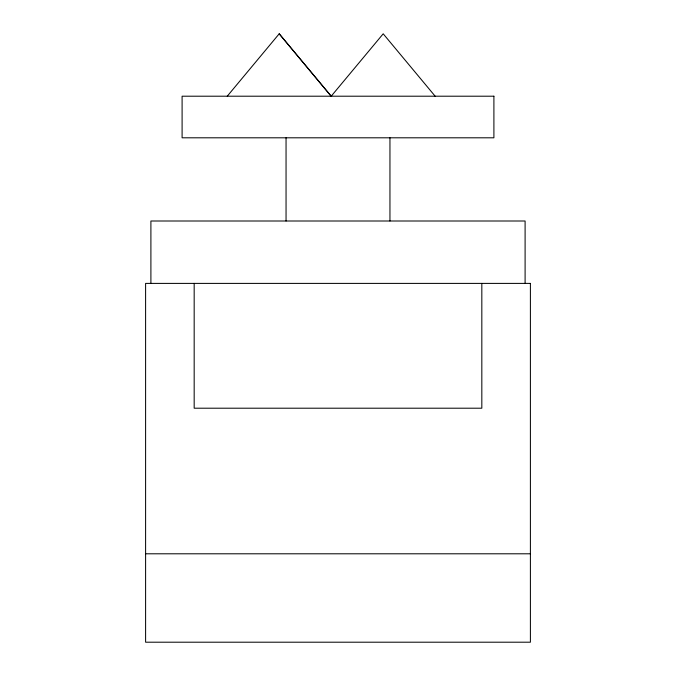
<?xml version="1.0" encoding="UTF-8"?>
<svg xmlns="http://www.w3.org/2000/svg" width="676" height="676" viewBox="0 0 676 676"><rect width="100%" height="100%" fill="white"/><g stroke="black" fill="none" stroke-linecap="round" stroke-linejoin="round"><path stroke-width="1.01" d="M227.246 96.203L279.205 33.8L331.198 96.203L383.199 33.8L435.158 96.203M145.602 553.796L530.398 553.796M279.205 33.8L331.155 96.203M525.1 283.396L525.1 221.001L150.9 221.001L150.9 283.396M481.827 283.396L481.827 408.203L194.173 408.203L194.173 283.396M389.951 137.803L389.951 221.001M286.049 137.803L286.049 221.001M493.902 96.203L182.097 96.203L182.097 137.803L493.902 137.803L493.902 96.203M530.398 283.396L145.602 283.396L145.602 642.2L530.398 642.2L530.398 283.396"/></g></svg>
